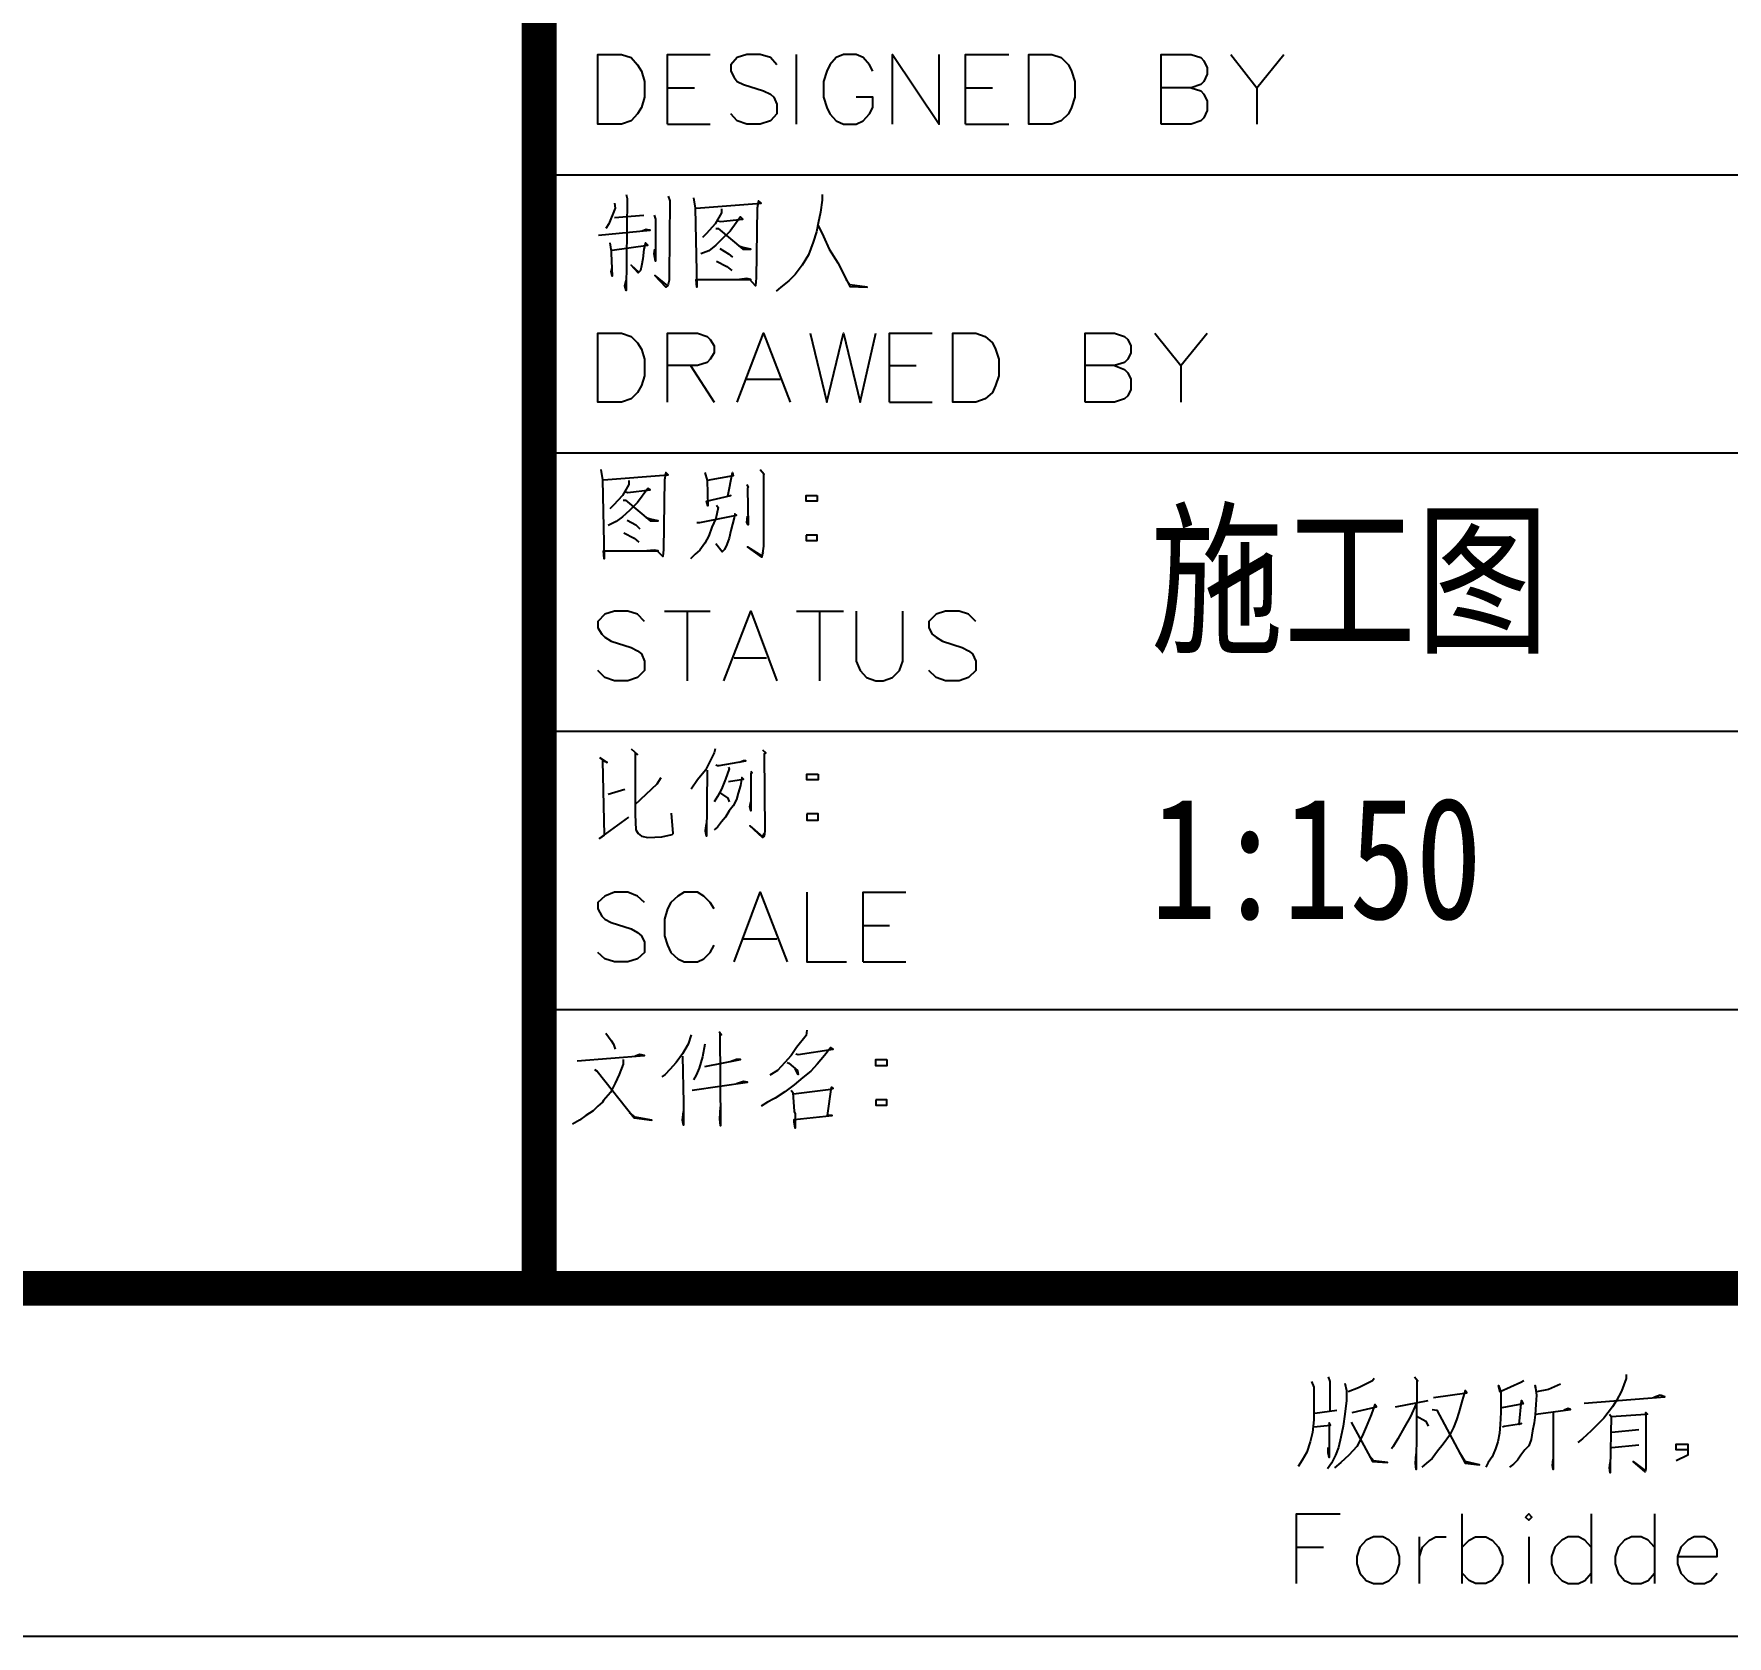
# Model space of a CAD drawing. Extents: x 1417642 to 3570900, y 124798 to 1191112.
# Drawn here: x 1604165 to 1611462, y 635398 to 642307 of the extents above; entities that cross this region are included whole.
import ezdxf

# ---------------------------------------------------------------- set-up
doc = ezdxf.new("R2010")
doc.units = 0
doc.header["$LTSCALE"] = 1000
doc.header["$MEASUREMENT"] = 0
for name, color, linetype in [('PUB_TITLE', 4, 'CONTINUOUS'), ('TEXT', 7, 'CONTINUOUS'), ('图戳', 211, 'CONTINUOUS')]:
    doc.layers.add(name, color=color, linetype=linetype)
doc.styles.add('HZSJ', font='')
doc.styles.get('HZSJ').set_extended_font_data('FangSong_GB2312')

msp = doc.modelspace()

# ---------------------------------------------------------------- linework, layer by layer
at = {"layer": 'PUB_TITLE'}
msp.add_lwpolyline([(1417642.3, 635398.4), (1618342.3, 635398.4), (1618342.3, 761548.4), (1417642.3, 761548.4)], close=True, dxfattribs=at)
at = {"layer": 'PUB_TITLE', "const_width": 150}
msp.add_lwpolyline([(1421392.3, 636898.4), (1616842.3, 636898.4), (1616842.3, 760048.4), (1421392.3, 760048.4)], close=True, dxfattribs=at)
at = {"layer": '图戳'}
for p, q in [((1616842.3, 641698.4), (1606342.3, 641698.4)), ((1616842.3, 640498.4), (1606342.3, 640498.4)), ((1616842.3, 639298.4), (1606342.3, 639298.4)), ((1616842.3, 638098.4), (1606342.3, 638098.4)), ((1606342.3, 636898.4), (1616842.3, 636898.4))]:
    msp.add_line(p, q, dxfattribs=at)
at = {"layer": '图戳', "const_width": 150}
msp.add_lwpolyline([(1606342.3, 760048.4), (1606342.3, 636898.4)], dxfattribs=at)
at = {"layer": '图戳'}
for points in [[(1606595.1, 641917.8), (1606595.1, 642218.2), (1606697.5, 642218.2), (1606738.5, 642204.6), (1606765.8, 642173.8), (1606782.9, 642146.5), (1606796.5, 642102.1), (1606796.5, 642033.8), (1606782.9, 641989.5), (1606765.8, 641962.1), (1606738.5, 641931.4), (1606697.5, 641917.8), (1606595.1, 641917.8), (1606595.1, 641917.8)], [(1606895.6, 641917.8), (1606895.6, 642218.2), (1607079.9, 642218.2)], [(1607366.7, 642173.8), (1607339.4, 642204.6), (1607295, 642218.2), (1607237, 642218.2), (1607196, 642204.6), (1607168.7, 642173.8), (1607168.7, 642146.5), (1607182.4, 642119.2), (1607196, 642102.1), (1607223.3, 642088.5), (1607308.7, 642061.2), (1607339.4, 642047.5), (1607353.1, 642033.8), (1607366.7, 642003.1), (1607366.7, 641962.1), (1607339.4, 641931.4), (1607295, 641917.8), (1607237, 641917.8), (1607196, 641931.4), (1607168.7, 641962.1)], [(1607452.1, 641917.8), (1607452.1, 642218.2)], [(1607779.9, 642146.5), (1607766.2, 642173.8), (1607738.9, 642204.6), (1607708.2, 642218.2), (1607653.5, 642218.2), (1607622.8, 642204.6), (1607595.5, 642173.8), (1607581.8, 642146.5), (1607568.2, 642102.1), (1607568.2, 642033.8), (1607581.8, 641989.5), (1607595.5, 641962.1), (1607622.8, 641931.4), (1607653.5, 641917.8), (1607708.2, 641917.8), (1607738.9, 641931.4), (1607766.2, 641962.1), (1607779.9, 641989.5), (1607779.9, 642033.8), (1607708.2, 642033.8)], [(1607865.2, 641917.8), (1607865.2, 642218.2), (1608066.7, 641917.8), (1608066.7, 642218.2)], [(1608179.4, 641917.8), (1608179.4, 642218.2), (1608367.2, 642218.2)], [(1608452.5, 641917.8), (1608452.5, 642218.2), (1608551.5, 642218.2), (1608592.5, 642204.6), (1608623.2, 642173.8), (1608636.9, 642146.5), (1608650.5, 642102.1), (1608650.5, 642033.8), (1608636.9, 641989.5), (1608623.2, 641962.1), (1608592.5, 641931.4), (1608551.5, 641917.8), (1608452.5, 641917.8), (1608452.5, 641917.8)], [(1609022.7, 641917.8), (1609022.7, 642218.2), (1609152.5, 642218.2), (1609193.4, 642204.6), (1609207.1, 642190.9), (1609220.7, 642160.2), (1609220.7, 642132.9), (1609207.1, 642102.1), (1609193.4, 642088.5), (1609152.5, 642074.8), (1609022.7, 642074.8)], [(1609323.2, 642218.2), (1609435.9, 642074.8), (1609551.9, 642218.2)], [(1606895.6, 642074.8), (1607011.6, 642074.8)], [(1608179.4, 642074.8), (1608295.5, 642074.8)], [(1609152.5, 642074.8), (1609193.4, 642061.2), (1609207.1, 642047.5), (1609220.7, 642016.8), (1609220.7, 641975.8), (1609207.1, 641945.1), (1609193.4, 641931.4), (1609152.5, 641917.8), (1609022.7, 641917.8)], [(1609435.9, 642074.8), (1609435.9, 641917.8)], [(1606895.6, 641917.8), (1607079.9, 641917.8)], [(1608179.4, 641917.8), (1608367.2, 641917.8)], [(1606718, 641613.9), (1606721.4, 641596.8), (1606718, 641200.7), (1606711.2, 641221.2), (1606718, 641245.1)], [(1607561.4, 641613.9), (1607561.4, 641590), (1607554.5, 641538.8), (1607544.3, 641491), (1607537.5, 641453.4), (1607523.8, 641409), (1607503.3, 641354.4), (1607476, 641310), (1607445.3, 641269), (1607418, 641241.7), (1607383.8, 641214.4), (1607363.3, 641197.3)], [(1606666.8, 641576.3), (1606670.2, 641555.8), (1606642.9, 641487.5), (1606629.2, 641467.1)], [(1606899, 641607), (1606905.8, 641586.6), (1606902.4, 641265.6), (1606902.4, 641245.1), (1606899, 641228.1), (1606895.6, 641221.2), (1606888.7, 641214.4), (1606840.9, 641265.6), (1606895.6, 641221.2)], [(1607008.2, 641600.2), (1607015.1, 641555.8), (1607021.9, 641214.4), (1607018.5, 641248.5), (1607254.1, 641248.5), (1607237, 641252), (1607206.3, 641248.5)], [(1607018.5, 641555.8), (1607298.5, 641576.3), (1607288.2, 641586.6), (1607281.4, 641555.8), (1607278, 641255.4), (1607274.6, 641221.2), (1607250.7, 641248.5)], [(1607127.7, 641552.4), (1607127.7, 641535.3), (1607100.4, 641487.5), (1607062.9, 641446.6), (1607045.8, 641429.5)], [(1606598.5, 641439.7), (1606820.4, 641460.2), (1606817, 641460.2), (1606803.4, 641463.6), (1606786.3, 641456.8)], [(1606666.8, 641514.9), (1606793.1, 641525.1)], [(1606837.5, 641525.1), (1606844.3, 641508), (1606844.3, 641327.1), (1606837.5, 641357.8), (1606840.9, 641378.3)], [(1607110.7, 641501.2), (1607124.3, 641497.8), (1607219.9, 641508), (1607209.7, 641518.3), (1607165.3, 641456.8), (1607131.2, 641422.7), (1607103.8, 641395.4), (1607073.1, 641371.5), (1607039, 641357.8)], [(1607103.8, 641467.1), (1607114.1, 641467.1), (1607219.9, 641378.3), (1607254.1, 641378.3), (1607219.9, 641385.1), (1607202.9, 641391.9)], [(1607544.3, 641480.7), (1607568.2, 641432.9), (1607592.1, 641378.3), (1607629.6, 641320.2), (1607663.8, 641252), (1607680.9, 641217.8), (1607756, 641214.4), (1607680.9, 641224.6), (1607663.8, 641248.5)], [(1606646.3, 641405.6), (1606653.1, 641368), (1606653.1, 641361.2), (1606656.6, 641262.2), (1606653.1, 641282.7), (1606656.6, 641299.8)], [(1606656.6, 641374.9), (1606810.2, 641395.4), (1606800, 641405.6), (1606793.1, 641378.3), (1606789.7, 641337.3), (1606782.9, 641306.6), (1606779.5, 641286.1), (1606769.2, 641275.9), (1606738.5, 641310), (1606772.6, 641279.3)], [(1607107.3, 641327.1), (1607151.6, 641303.2), (1607172.1, 641286.1)], [(1607120.9, 641381.7), (1607158.5, 641357.8), (1607175.5, 641344.1)], [(1606595.1, 640719.3), (1606595.1, 641016.4), (1606697.5, 641016.4), (1606738.5, 641002.7), (1606765.8, 640975.4), (1606782.9, 640948.1), (1606796.5, 640903.7), (1606796.5, 640832), (1606782.9, 640791), (1606765.8, 640760.3), (1606738.5, 640733), (1606697.5, 640719.3), (1606595.1, 640719.3), (1606595.1, 640719.3)], [(1606895.6, 640719.3), (1606895.6, 641016.4), (1607025.3, 641016.4), (1607066.3, 641002.7), (1607079.9, 640989), (1607097, 640961.7), (1607097, 640931), (1607079.9, 640903.7), (1607066.3, 640890), (1607025.3, 640876.4), (1606895.6, 640876.4)], [(1607196, 640719.3), (1607308.7, 641016.4), (1607424.8, 640719.3)], [(1607510.1, 641016.4), (1607581.8, 640719.3), (1607653.5, 641016.4), (1607725.3, 640719.3), (1607793.5, 641016.4)], [(1607851.6, 640719.3), (1607851.6, 641016.4), (1608036, 641016.4)], [(1608124.7, 640719.3), (1608124.7, 641016.4), (1608223.7, 641016.4), (1608264.7, 641002.7), (1608295.5, 640975.4), (1608309.1, 640948.1), (1608322.8, 640903.7), (1608322.8, 640832), (1608309.1, 640791), (1608295.5, 640760.3), (1608264.7, 640733), (1608223.7, 640719.3), (1608124.7, 640719.3), (1608124.7, 640719.3)], [(1608694.9, 640719.3), (1608694.9, 641016.4), (1608821.3, 641016.4), (1608865.7, 641002.7), (1608879.3, 640989), (1608893, 640961.7), (1608893, 640931), (1608879.3, 640903.7), (1608865.7, 640890), (1608821.3, 640876.4), (1608694.9, 640876.4)], [(1608995.4, 641016.4), (1609108.1, 640876.4), (1609220.7, 641016.4)], [(1606994.6, 640876.4), (1607097, 640719.3)], [(1607237, 640818.3), (1607380.4, 640818.3)], [(1607851.6, 640876.4), (1607967.7, 640876.4)], [(1608821.3, 640876.4), (1608865.7, 640859.3), (1608879.3, 640845.6), (1608893, 640818.3), (1608893, 640773.9), (1608879.3, 640746.6), (1608865.7, 640733), (1608821.3, 640719.3), (1608694.9, 640719.3)], [(1609108.1, 640876.4), (1609108.1, 640719.3)], [(1607851.6, 640719.3), (1608036, 640719.3)], [(1606608.8, 640429.1), (1606615.6, 640384.7), (1606622.4, 640043.3), (1606619, 640077.4), (1606854.6, 640077.4), (1606837.5, 640080.8), (1606806.8, 640077.4)], [(1606619, 640384.7), (1606899, 640405.2), (1606888.7, 640415.4), (1606881.9, 640384.7), (1606878.5, 640084.2), (1606875.1, 640053.5), (1606851.2, 640077.4)], [(1606728.3, 640381.3), (1606728.3, 640364.2), (1606700.9, 640316.4), (1606663.4, 640275.4), (1606646.3, 640258.4)], [(1607056, 640415.4), (1607066.3, 640381.3), (1607069.7, 640272), (1607062.9, 640292.5), (1607168.7, 640316.4), (1607155.1, 640313), (1607175.5, 640415.4), (1607179, 640401.8), (1607066.3, 640381.3)], [(1607295, 640429.1), (1607312.1, 640408.6), (1607308.7, 640405.2), (1607308.7, 640097.9), (1607305.3, 640067.2), (1607301.9, 640050.1), (1607240.4, 640094.5), (1607301.9, 640056.9), (1607308.7, 640070.6)], [(1606711.2, 640333.5), (1606724.8, 640330.1), (1606820.4, 640340.3), (1606810.2, 640347.1), (1606765.8, 640285.7), (1606731.7, 640251.5), (1606700.9, 640224.2), (1606673.6, 640203.7), (1606639.5, 640186.7)], [(1606704.4, 640295.9), (1606714.6, 640295.9), (1606820.4, 640207.2), (1606854.6, 640207.2), (1606820.4, 640214), (1606803.4, 640220.8)], [(1607237, 640364.2), (1607243.8, 640350.6), (1607240.4, 640347.1), (1607243.8, 640190.1), (1607237, 640200.3), (1607240.4, 640227.6)], [(1607540.9, 640316.4), (1607540.9, 640292.5), (1607493.1, 640292.5), (1607493.1, 640316.4), (1607540.9, 640316.4), (1607540.9, 640316.4)], [(1607107.3, 640275.4), (1607114.1, 640265.2), (1607103.8, 640217.4), (1607086.8, 640179.8), (1607073.1, 640142.3), (1607056, 640111.6), (1607035.5, 640080.8), (1607015.1, 640063.8), (1606994.6, 640043.3)], [(1607021.9, 640200.3), (1607028.7, 640200.3), (1607035.5, 640200.3), (1607192.6, 640231.1), (1607185.8, 640237.9), (1607182.4, 640220.8), (1607168.7, 640166.2), (1607161.9, 640132), (1607151.6, 640104.7), (1607141.4, 640084.2), (1607131.2, 640074), (1607103.8, 640108.1)], [(1606707.8, 640155.9), (1606752.2, 640132), (1606772.6, 640115)], [(1606721.4, 640210.6), (1606759, 640190.1), (1606776.1, 640173)], [(1607493.1, 640145.7), (1607493.1, 640121.8), (1607540.9, 640121.8), (1607540.9, 640145.7), (1607493.1, 640145.7), (1607493.1, 640145.7)], [(1606796.5, 639773.5), (1606765.8, 639804.3), (1606724.8, 639817.9), (1606666.8, 639817.9), (1606625.8, 639804.3), (1606595.1, 639773.5), (1606595.1, 639746.2), (1606612.2, 639718.9), (1606625.8, 639705.2), (1606653.1, 639688.2), (1606738.5, 639660.9), (1606765.8, 639647.2), (1606782.9, 639633.5), (1606796.5, 639602.8), (1606796.5, 639561.8), (1606765.8, 639531.1), (1606724.8, 639517.5), (1606666.8, 639517.5), (1606625.8, 639531.1), (1606595.1, 639561.8)], [(1606881.9, 639817.9), (1607079.9, 639817.9)], [(1606980.9, 639817.9), (1606980.9, 639517.5)], [(1607138, 639517.5), (1607254.1, 639817.9), (1607366.7, 639517.5)], [(1607452.1, 639817.9), (1607653.5, 639817.9)], [(1607551.1, 639817.9), (1607551.1, 639517.5)], [(1607708.2, 639817.9), (1607708.2, 639602.8), (1607725.3, 639561.8), (1607752.6, 639531.1), (1607793.5, 639517.5), (1607824.3, 639517.5), (1607865.2, 639531.1), (1607896, 639561.8), (1607909.6, 639602.8), (1607909.6, 639817.9)], [(1608223.7, 639773.5), (1608193, 639804.3), (1608152, 639817.9), (1608094, 639817.9), (1608053, 639804.3), (1608022.3, 639773.5), (1608022.3, 639746.2), (1608036, 639718.9), (1608053, 639705.2), (1608080.3, 639688.2), (1608165.7, 639660.9), (1608193, 639647.2), (1608210.1, 639633.5), (1608223.7, 639602.8), (1608223.7, 639561.8), (1608193, 639531.1), (1608152, 639517.5), (1608094, 639517.5), (1608053, 639531.1), (1608022.3, 639561.8)], [(1607182.4, 639616.5), (1607322.4, 639616.5)], [(1606738.5, 639223.8), (1606765.8, 639199.9), (1606755.6, 639206.7), (1606755.6, 639135), (1606755.6, 639066.8), (1606755.6, 639001.9), (1606755.6, 638957.5), (1606755.6, 638954.1), (1606755.6, 638940.4), (1606759, 638875.5), (1606769.2, 638858.5), (1606782.9, 638848.2), (1606810.2, 638841.4), (1606871.7, 638844.8), (1606916, 638855.1), (1606919.5, 638858.5), (1606912.6, 638947.3)], [(1607100.4, 639223.8), (1607097, 639206.7), (1607059.4, 639131.6), (1607025.3, 639090.7), (1606998, 639049.7)], [(1607305.3, 639220.4), (1607318.9, 639206.7), (1607312.1, 639203.3), (1607315.5, 638872.1), (1607315.5, 638868.7), (1607312.1, 638848.2), (1607305.3, 638841.4), (1607250.7, 638892.6), (1607305.3, 638844.8), (1607312.1, 638858.5)], [(1606601.9, 639186.3), (1606636.1, 639165.8), (1606615.6, 639172.6), (1606622.4, 638851.6), (1606601.9, 638838), (1606728.3, 638930.2)], [(1607066.3, 639131.6), (1607062.9, 638848.2), (1607059.4, 638868.7), (1607059.4, 638872.1), (1607062.9, 638902.9)], [(1607158.5, 639145.3), (1607161.9, 639138.5), (1607144.8, 639094.1), (1607127.7, 639049.7), (1607110.7, 639019), (1607097, 638995.1)], [(1607103.8, 639155.5), (1607110.7, 639152.1), (1607117.5, 639152.1), (1607233.6, 639172.6), (1607223.3, 639172.6), (1607206.3, 639165.8)], [(1607254.1, 639128.2), (1607260.9, 639121.4), (1607254.1, 639118), (1607254.1, 638957.5), (1607250.7, 638974.6), (1607254.1, 638995.1)], [(1606755.6, 638984.8), (1606851.2, 639073.6), (1606868.2, 639100.9)], [(1607158.5, 639083.8), (1607223.3, 639094.1), (1607216.5, 639100.9), (1607209.7, 639066.8), (1607199.4, 639032.6), (1607192.6, 639005.3), (1607179, 638978), (1607161.9, 638957.5), (1607144.8, 638930.2), (1607127.7, 638909.7), (1607110.7, 638885.8), (1607097, 638875.5)], [(1607544.3, 639114.6), (1607544.3, 639090.7), (1607496.5, 639090.7), (1607496.5, 639114.6), (1607544.3, 639114.6), (1607544.3, 639114.6)], [(1606639.5, 639029.2), (1606711.2, 639049.7)], [(1607124.3, 639032.6), (1607155.1, 639012.1), (1607161.9, 638995.1)], [(1607496.5, 638943.8), (1607496.5, 638916.5), (1607544.3, 638916.5), (1607544.3, 638943.8), (1607496.5, 638943.8), (1607496.5, 638943.8)], [(1606796.5, 638561.4), (1606765.8, 638588.7), (1606724.8, 638605.8), (1606666.8, 638605.8), (1606625.8, 638588.7), (1606595.1, 638561.4), (1606595.1, 638534.1), (1606612.2, 638503.4), (1606625.8, 638489.7), (1606653.1, 638476.1), (1606738.5, 638448.8), (1606765.8, 638431.7), (1606782.9, 638418), (1606796.5, 638390.7), (1606796.5, 638346.3), (1606765.8, 638319), (1606724.8, 638305.4), (1606666.8, 638305.4), (1606625.8, 638319), (1606595.1, 638346.3)], [(1607097, 638534.1), (1607079.9, 638561.4), (1607052.6, 638588.7), (1607025.3, 638605.8), (1606967.3, 638605.8), (1606939.9, 638588.7), (1606909.2, 638561.4), (1606895.6, 638534.1), (1606881.9, 638489.7), (1606881.9, 638418), (1606895.6, 638377.1), (1606909.2, 638346.3), (1606939.9, 638319), (1606967.3, 638305.4), (1607025.3, 638305.4), (1607052.6, 638319), (1607079.9, 638346.3), (1607097, 638377.1)], [(1607182.4, 638305.4), (1607295, 638605.8), (1607411.1, 638305.4)], [(1607496.5, 638605.8), (1607496.5, 638305.4), (1607667.2, 638305.4)], [(1607738.9, 638305.4), (1607738.9, 638605.8), (1607923.3, 638605.8)], [(1607223.3, 638404.4), (1607366.7, 638404.4)], [(1607738.9, 638462.4), (1607851.6, 638462.4)], [(1607738.9, 638305.4), (1607923.3, 638305.4)], [(1606629.2, 637998.1), (1606653.1, 637967.3), (1606663.4, 637950.3), (1606670.2, 637929.8)], [(1606998, 637991.2), (1606984.3, 637950.3), (1606960.4, 637909.3), (1606933.1, 637871.7), (1606905.8, 637841), (1606885.3, 637820.5), (1606871.7, 637810.3)], [(1607117.5, 638004.9), (1607127.7, 637991.2), (1607120.9, 637998.1), (1607124.3, 637598.6), (1607120.9, 637629.3), (1607124.3, 637680.5)], [(1607496.5, 638011.7), (1607493.1, 637987.8), (1607452.1, 637936.6), (1607428.2, 637902.5), (1607400.9, 637871.7), (1607370.2, 637837.6), (1607336, 637817.1)], [(1606506.3, 637878.6), (1606796.5, 637902.5), (1606776.1, 637905.9), (1606755.6, 637899)], [(1606960.4, 637899), (1606963.8, 637697.6), (1606963.8, 637643), (1606963.8, 637602), (1606960.4, 637622.5), (1606963.8, 637660)], [(1607056, 637950.3), (1607045.8, 637895.6), (1607032.1, 637847.8), (1607018.5, 637817.1), (1607008.2, 637796.6)], [(1607448.7, 637909.3), (1607458.9, 637905.9), (1607609.2, 637929.8), (1607598.9, 637936.6), (1607571.6, 637902.5), (1607540.9, 637864.9), (1607513.6, 637834.2), (1607479.4, 637806.9), (1607441.9, 637776.1), (1607400.9, 637745.4), (1607359.9, 637718.1), (1607353.1, 637714.7), (1607325.8, 637701), (1607298.5, 637683.9)], [(1606704.4, 637885.4), (1606704.4, 637864.9), (1606687.3, 637820.5), (1606670.2, 637783), (1606649.7, 637742), (1606619, 637707.8), (1606615.6, 637701), (1606595.1, 637683.9), (1606574.6, 637663.4), (1606543.9, 637643), (1606516.6, 637622.5), (1606485.8, 637605.4)], [(1606581.4, 637841), (1606591.7, 637834.2), (1606752.2, 637632.7), (1606827.3, 637622.5), (1606755.6, 637636.1), (1606731.7, 637656.6)], [(1607056, 637854.7), (1607209.7, 637885.4), (1607192.6, 637885.4), (1607165.3, 637875.1)], [(1607411.1, 637871.7), (1607418, 637868.3), (1607455.5, 637837.6), (1607458.9, 637820.5), (1607445.3, 637844.4)], [(1607841.3, 637885.4), (1607841.3, 637858.1), (1607793.5, 637858.1), (1607793.5, 637885.4), (1607841.3, 637885.4), (1607841.3, 637885.4)], [(1607001.4, 637752.2), (1607240.4, 637786.4), (1607223.3, 637789.8), (1607192.6, 637779.5)], [(1607428.2, 637752.2), (1607435, 637742), (1607441.9, 637660), (1607445.3, 637649.8), (1607445.3, 637588.3), (1607441.9, 637615.6), (1607441.9, 637625.9), (1607605.7, 637643), (1607602.3, 637643), (1607585.3, 637643), (1607602.3, 637765.9), (1607609.2, 637759.1), (1607598.9, 637755.6), (1607438.4, 637735.2)], [(1607793.5, 637711.2), (1607793.5, 637687.3), (1607841.3, 637687.3), (1607841.3, 637711.2), (1607793.5, 637711.2), (1607793.5, 637711.2)], [(1609743.1, 636516.2), (1609750, 636495.7), (1609750, 636369.4)], [(1609941.2, 636509.4), (1609934.3, 636499.1), (1609872.9, 636468.4), (1609828.5, 636451.3)], [(1610115.3, 636516.2), (1610129, 636499.1), (1610125.6, 636502.6), (1610122.1, 636116.7), (1610118.7, 636144.1), (1610122.1, 636185)], [(1610586.5, 636499.1), (1610572.8, 636492.3), (1610484.1, 636451.3), (1610477.2, 636478.7), (1610487.5, 636451.3), (1610487.5, 636362.6), (1610484.1, 636311.4), (1610480.6, 636273.8), (1610473.8, 636236.2), (1610463.6, 636205.5), (1610449.9, 636171.4), (1610432.8, 636147.5), (1610422.6, 636127)], [(1611026.9, 636526.5), (1611026.9, 636509.4), (1611006.5, 636454.8), (1610986, 636413.8), (1610968.9, 636386.5), (1610931.3, 636338.7), (1610876.7, 636284), (1610839.2, 636249.9), (1610818.7, 636232.8)], [(1609671.4, 636495.7), (1609681.7, 636471.8), (1609681.7, 636389.9), (1609681.7, 636331.8), (1609674.9, 636277.2), (1609664.6, 636236.2), (1609651, 636191.9), (1609630.5, 636157.7), (1609613.4, 636130.4)], [(1609814.8, 636488.9), (1609821.7, 636458.2), (1609821.7, 636413.8), (1609814.8, 636355.7), (1609808, 636304.5), (1609797.8, 636256.7), (1609787.5, 636212.3), (1609773.9, 636178.2), (1609756.8, 636144.1), (1609739.7, 636120.2)], [(1610197.3, 636427.4), (1610340.7, 636447.9), (1610333.8, 636458.2), (1610320.2, 636413.8), (1610306.5, 636362.6), (1610296.3, 636331.8), (1610282.6, 636297.7), (1610265.5, 636263.6), (1610238.2, 636226), (1610214.3, 636195.3), (1610190.4, 636164.5), (1610166.5, 636144.1), (1610146, 636127)], [(1610743.6, 636485.5), (1610692.3, 636461.6), (1610641.1, 636451.3), (1610634.3, 636478.7), (1610641.1, 636437.7), (1610637.7, 636396.7), (1610634.3, 636352.3), (1610630.9, 636318.2), (1610624.1, 636284), (1610617.2, 636246.5), (1610607, 636219.2), (1610589.9, 636202.1), (1610572.8, 636178.2), (1610559.2, 636157.7), (1610542.1, 636140.6), (1610525, 636127)], [(1610846, 636403.5), (1611194.3, 636430.9), (1611173.8, 636437.7)], [(1611173.8, 636437.7), (1611146.5, 636427.4)], [(1609685.1, 636359.2), (1609780.7, 636372.8)], [(1609845.6, 636362.6), (1609951.4, 636386.5), (1609944.6, 636396.7), (1609927.5, 636352.3), (1609907, 636301.1), (1609890, 636260.1), (1609866.1, 636215.8), (1609831.9, 636178.2), (1609797.8, 636147.5), (1609770.5, 636123.6)], [(1610122.1, 636400.1), (1610098.2, 636345.5), (1610070.9, 636297.7), (1610043.6, 636249.9), (1610023.1, 636215.8), (1610016.3, 636205.5)], [(1610033.4, 636386.5), (1610173.4, 636413.8)], [(1610190.4, 636376.2), (1610210.9, 636372.8), (1610333.8, 636144.1), (1610395.3, 636137.2), (1610333.8, 636150.9), (1610309.9, 636188.4)], [(1610494.3, 636301.1), (1610501.1, 636304.5), (1610576.3, 636314.8), (1610566, 636311.4), (1610576.3, 636413.8), (1610583.1, 636400.1), (1610490.9, 636383.1)], [(1610637.7, 636355.7), (1610787.9, 636376.2), (1610777.7, 636379.6), (1610760.6, 636372.8)], [(1610712.8, 636362.6), (1610712.8, 636116.7), (1610709.4, 636133.8), (1610712.8, 636161.1)], [(1610955.2, 636355.7), (1610962.1, 636345.5), (1610958.7, 636123.6), (1610958.7, 636103.1), (1610955.2, 636123.6), (1610958.7, 636147.5)], [(1610962.1, 636345.5), (1611112.3, 636355.7), (1611112.3, 636362.6), (1611119.1, 636355.7), (1611112.3, 636352.3), (1611112.3, 636120.2), (1611108.9, 636106.5), (1611057.7, 636150.9), (1611108.9, 636113.3)], [(1609681.7, 636301.1), (1609753.4, 636307.9), (1609746.6, 636318.2), (1609746.6, 636168), (1609743.1, 636188.4), (1609743.1, 636212.3)], [(1609842.2, 636321.6), (1609934.3, 636150.9), (1609999.2, 636147.5), (1609937.8, 636154.3), (1609920.7, 636174.8)], [(1610122.1, 636348.9), (1610163.1, 636325), (1610173.4, 636304.5)], [(1611081.6, 636287.5), (1610965.5, 636277.2)], [(1610965.5, 636212.3), (1611081.6, 636222.6)], [(1611293.3, 636202.1), (1611242.1, 636202.1), (1611242.1, 636226), (1611293.3, 636226), (1611293.3, 636178.2), (1611242.1, 636154.3)], [(1609606.6, 635625.1), (1609606.6, 635925.5), (1609794.4, 635925.5)], [(1610320.2, 635625.1), (1610320.2, 635925.5)], [(1610593.3, 635911.9), (1610607, 635898.2), (1610620.6, 635911.9), (1610607, 635925.5), (1610593.3, 635911.9), (1610593.3, 635911.9)], [(1610876.7, 635925.5), (1610876.7, 635625.1)], [(1611149.9, 635925.5), (1611149.9, 635625.1)], [(1609606.6, 635782.1), (1609722.7, 635782.1)], [(1609937.8, 635826.5), (1609907, 635812.9), (1609879.7, 635782.1), (1609866.1, 635741.2), (1609866.1, 635710.4), (1609879.7, 635669.5), (1609907, 635638.7), (1609937.8, 635625.1), (1609978.7, 635625.1), (1610006.1, 635638.7), (1610036.8, 635669.5), (1610050.4, 635710.4), (1610050.4, 635741.2), (1610036.8, 635782.1), (1610006.1, 635812.9), (1609978.7, 635826.5), (1609937.8, 635826.5), (1609937.8, 635826.5)], [(1610135.8, 635741.2), (1610149.5, 635782.1), (1610180.2, 635812.9), (1610207.5, 635826.5), (1610251.9, 635826.5)], [(1610135.8, 635625.1), (1610135.8, 635826.5)], [(1610320.2, 635782.1), (1610350.9, 635812.9), (1610378.2, 635826.5), (1610422.6, 635826.5), (1610449.9, 635812.9), (1610477.2, 635782.1), (1610494.3, 635741.2), (1610494.3, 635710.4), (1610477.2, 635669.5), (1610449.9, 635638.7), (1610422.6, 635625.1), (1610378.2, 635625.1), (1610350.9, 635638.7), (1610320.2, 635669.5)], [(1610607, 635826.5), (1610607, 635625.1)], [(1610876.7, 635782.1), (1610849.4, 635812.9), (1610822.1, 635826.5), (1610777.7, 635826.5), (1610750.4, 635812.9), (1610719.7, 635782.1), (1610706, 635741.2), (1610706, 635710.4), (1610719.7, 635669.5), (1610750.4, 635638.7), (1610777.7, 635625.1), (1610822.1, 635625.1), (1610849.4, 635638.7), (1610876.7, 635669.5)], [(1611149.9, 635782.1), (1611122.5, 635812.9), (1611091.8, 635826.5), (1611050.8, 635826.5), (1611020.1, 635812.9), (1610992.8, 635782.1), (1610979.1, 635741.2), (1610979.1, 635710.4), (1610992.8, 635669.5), (1611020.1, 635638.7), (1611050.8, 635625.1), (1611091.8, 635625.1), (1611122.5, 635638.7), (1611149.9, 635669.5)], [(1611248.9, 635741.2), (1611419.6, 635741.2), (1611419.6, 635768.5), (1611405.9, 635795.8), (1611392.3, 635812.9), (1611365, 635826.5), (1611320.6, 635826.5), (1611293.3, 635812.9), (1611262.5, 635782.1), (1611248.9, 635741.2), (1611248.9, 635710.4), (1611262.5, 635669.5), (1611293.3, 635638.7), (1611320.6, 635625.1), (1611365, 635625.1), (1611392.3, 635638.7), (1611419.6, 635669.5)]]:
    msp.add_lwpolyline(points, dxfattribs=at)

# ---------------------------------------------------------------- texts
at = {"layer": 'TEXT', "style": 'HZSJ', "width": 0.8}
for s, p in [('施工图', (1608976.9, 639691.2)), ('1:150', (1608976.9, 638491.2))]:
    msp.add_text(s, height=525, rotation=0, dxfattribs=at).set_placement(p)

doc.saveas('drawing.dxf')
